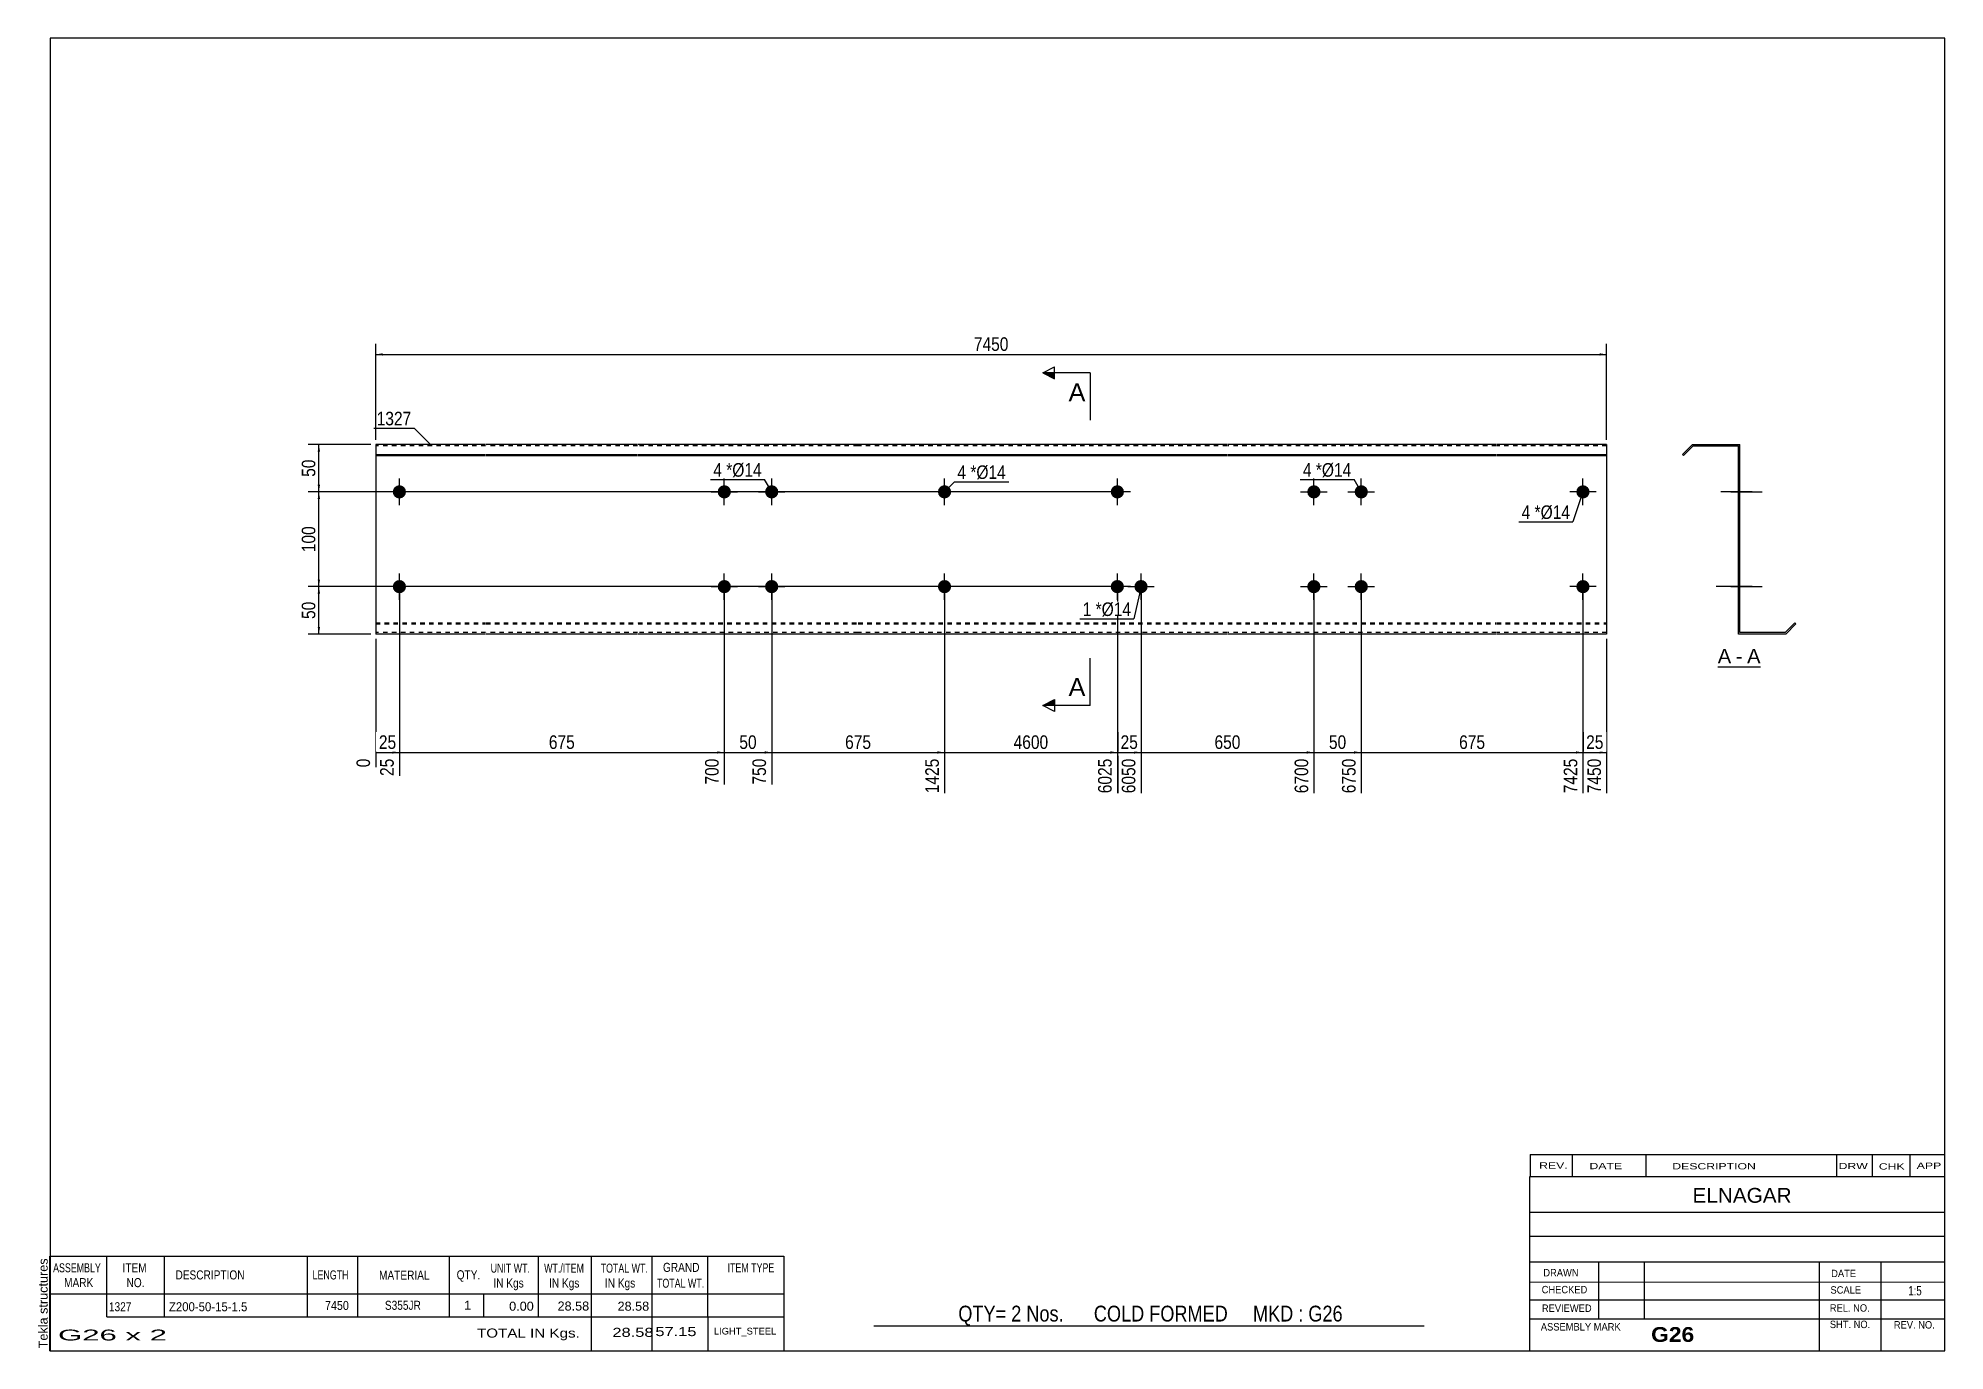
# Model space of a CAD drawing. Header units: millimetres. Extents: x -71 to 331, y -171 to 106.
import ezdxf

# ---------------------------------------------------------------- set-up
doc = ezdxf.new("R2010")
doc.units = ezdxf.units.MM
doc.linetypes.add('DXK_LINE_DOT1', pattern=[1.8814, 0.9407, -0.9407])
doc.styles.add('Arial', font='ARIAL.TTF', dxfattribs={"height": 0.2})
doc.styles.add('Arial Bold', font='ARIALBD.TTF', dxfattribs={"height": 0.2})
doc.styles.add('Arial Narrow', font='ARIALN.TTF', dxfattribs={"height": 0.2})

# ---------------------------------------------------------------- blocks, each defined once
blk = doc.blocks.new('Unknown-629089482-1648')
at = {"color": 5, "linetype": 'Continuous'}
for p, q in [((331.25, 105.75), (-68.75, 105.75)), ((-68.75, 105.75), (-68.75, -171.25)), ((331.25, -171.25), (331.25, 105.75)), ((-68.75, -171.25), (331.25, -171.25))]:
    blk.add_line(p, q, dxfattribs=at)
at = {"color": 174, "linetype": 'Continuous', "style": 'Arial'}
blk.add_text('Tekla structures', height=1.9102, rotation=90, dxfattribs=at).set_placement((-69.25, -170.75))
blk = doc.blocks.new('Unknown-629089482-12 - 1230')
at = {"color": 7, "linetype": 'Continuous'}
blk.add_line((283.3, -26.95), (292.33, -26.95), dxfattribs=at)
at = {"color": 0, "linetype": 'Continuous'}
blk.add_wipeout([(286.15, -26.2), (286.15, -23), (283.3, -23), (283.3, -26.2)], dxfattribs=at)
blk.add_wipeout([(288.53, -26.2), (288.53, -23), (287.11, -23), (287.11, -26.2)], dxfattribs=at)
at = {"color": 96, "linetype": 'Continuous', "style": 'Arial'}
blk.add_text('A', height=3.06, dxfattribs=at).set_placement((283.3, -26.2))
at = {"color": 0, "linetype": 'Continuous'}
blk.add_wipeout([(292.33, -26.2), (292.33, -23), (289.49, -23), (289.49, -26.2)], dxfattribs=at)
at = {"color": 96, "linetype": 'Continuous', "style": 'Arial'}
for s, p in [('A', (289.49, -26.2)), ('-', (287.11, -26.2))]:
    blk.add_text(s, height=3.06, dxfattribs=at).set_placement(p)
blk = doc.blocks.new('Bolt-629089482-1223 - 1203')
at = {"linetype": 'Continuous'}
for points in [[(196.65, 10, -1), (199.45, 10, -1)], [(206.65, 10, -1), (209.45, 10, -1)], [(196.65, -10, -1), (199.45, -10, -1)], [(206.65, -10, -1), (209.45, -10, -1)]]:
    blk.add_hatch(color=3, dxfattribs=at).paths.add_polyline_path(points)
at = {"color": 3, "linetype": 'Continuous'}
for p, q in [((198.05, 7.2), (198.05, 12.8)), ((208.05, 7.2), (208.05, 12.8)), ((195.25, 10), (200.85, 10)), ((205.25, 10), (210.85, 10)), ((198.05, -12.8), (198.05, -7.2)), ((208.05, -12.8), (208.05, -7.2)), ((195.25, -10), (200.85, -10)), ((205.25, -10), (210.85, -10))]:
    blk.add_line(p, q, dxfattribs=at)
blk = doc.blocks.new('Part-629089482-1218 - 1203')
at = {"color": 2, "linetype": 'Continuous'}
for p, q in [((0, 20), (0, -20)), ((23.19, 20), (0, 20)), ((0, 17.88), (23.19, 17.88)), ((0, 17.67), (23.19, 17.67)), ((55.29, 20), (23.29, 20)), ((23.29, 17.88), (55.29, 17.88)), ((23.29, 17.67), (55.29, 17.67)), ((101.78, 20), (55.39, 20)), ((55.39, 17.88), (101.78, 17.88)), ((55.39, 17.67), (101.78, 17.67)), ((138.27, 20), (101.88, 20)), ((101.88, 17.88), (138.27, 17.88)), ((101.88, 17.67), (138.27, 17.67)), ((179.76, 20), (138.37, 20)), ((138.37, 17.88), (179.76, 17.88)), ((138.37, 17.67), (179.76, 17.67)), ((236.55, 20), (179.86, 20)), ((179.86, 17.88), (236.55, 17.88)), ((179.86, 17.67), (236.55, 17.67)), ((259.85, 20), (236.65, 20)), ((236.65, 17.88), (259.85, 17.88)), ((236.65, 17.67), (259.85, 17.67)), ((259.85, 20), (259.85, -20)), ((23.19, -20), (0, -20)), ((55.29, -20), (23.29, -20)), ((101.78, -20), (55.39, -20)), ((138.27, -20), (101.88, -20)), ((179.76, -20), (138.37, -20)), ((236.55, -20), (179.86, -20)), ((259.85, -20), (236.65, -20))]:
    blk.add_line(p, q, dxfattribs=at)
at = {"color": 7, "linetype": 'DXK_LINE_DOT1'}
for p, q in [((23.19, 19.7), (0, 19.7)), ((55.29, 19.7), (23.29, 19.7)), ((101.78, 19.7), (55.39, 19.7)), ((138.27, 19.7), (101.88, 19.7)), ((179.76, 19.7), (138.37, 19.7)), ((236.55, 19.7), (179.86, 19.7)), ((259.85, 19.7), (236.65, 19.7)), ((0, -17.67), (23.19, -17.67)), ((0, -17.88), (23.19, -17.88)), ((23.19, -19.7), (0, -19.7)), ((23.29, -17.67), (55.29, -17.67)), ((23.29, -17.88), (55.29, -17.88)), ((55.29, -19.7), (23.29, -19.7)), ((55.39, -17.67), (101.78, -17.67)), ((55.39, -17.88), (101.78, -17.88)), ((101.78, -19.7), (55.39, -19.7)), ((101.88, -17.67), (138.27, -17.67)), ((101.88, -17.88), (138.27, -17.88)), ((138.27, -19.7), (101.88, -19.7)), ((138.37, -17.67), (179.76, -17.67)), ((138.37, -17.88), (179.76, -17.88)), ((179.76, -19.7), (138.37, -19.7)), ((179.86, -17.67), (236.55, -17.67)), ((179.86, -17.88), (236.55, -17.88)), ((236.55, -19.7), (179.86, -19.7)), ((236.65, -17.67), (259.85, -17.67)), ((236.65, -17.88), (259.85, -17.88)), ((259.85, -19.7), (236.65, -19.7))]:
    blk.add_line(p, q, dxfattribs=at)
blk = doc.blocks.new('Bolt-629089482-1219 - 1203')
at = {"linetype": 'Continuous'}
for points in [[(72.19, 10, -1), (74.99, 10, -1)], [(82.19, 10, -1), (84.99, 10, -1)], [(72.19, -10, -1), (74.99, -10, -1)], [(82.19, -10, -1), (84.99, -10, -1)]]:
    blk.add_hatch(color=3, dxfattribs=at).paths.add_polyline_path(points)
at = {"color": 3, "linetype": 'Continuous'}
for p, q in [((73.59, 7.2), (73.59, 12.8)), ((83.59, 7.2), (83.59, 12.8)), ((70.79, 10), (76.39, 10)), ((80.79, 10), (86.39, 10)), ((73.59, -12.8), (73.59, -7.2)), ((83.59, -12.8), (83.59, -7.2)), ((70.79, -10), (76.39, -10)), ((80.79, -10), (86.39, -10))]:
    blk.add_line(p, q, dxfattribs=at)
blk = doc.blocks.new('Bolt-629089482-1220 - 1203')
at = {"linetype": 'Continuous'}
for points in [[(3.6, 10, -1), (6.4, 10, -1)], [(118.68, 10, -1), (121.48, 10, -1)]]:
    blk.add_hatch(color=3, dxfattribs=at).paths.add_polyline_path(points)
at = {"color": 3, "linetype": 'Continuous'}
for p, q in [((5, 7.2), (5, 12.8)), ((120.08, 7.2), (120.08, 12.8)), ((7.8, 10), (2.2, 10)), ((122.88, 10), (117.28, 10))]:
    blk.add_line(p, q, dxfattribs=at)
blk = doc.blocks.new('Bolt-629089482-1221 - 1203')
at = {"linetype": 'Continuous'}
for points in [[(3.6, -10, -1), (6.4, -10, -1)], [(118.68, -10, -1), (121.48, -10, -1)]]:
    blk.add_hatch(color=3, dxfattribs=at).paths.add_polyline_path(points)
at = {"color": 3, "linetype": 'Continuous'}
for p, q in [((5, -12.8), (5, -7.2)), ((120.08, -12.8), (120.08, -7.2)), ((7.8, -10), (2.2, -10)), ((122.88, -10), (117.28, -10))]:
    blk.add_line(p, q, dxfattribs=at)
blk = doc.blocks.new('Bolt-629089482-1222 - 1203')
at = {"linetype": 'Continuous'}
blk.add_hatch(color=3, dxfattribs=at).paths.add_polyline_path([(160.16, -10, -1), (162.96, -10, -1)])
at = {"color": 3, "linetype": 'Continuous'}
for p, q in [((161.56, -12.8), (161.56, -7.2)), ((158.76, -10), (164.36, -10))]:
    blk.add_line(p, q, dxfattribs=at)
blk = doc.blocks.new('Bolt-629089482-1224 - 1203')
at = {"linetype": 'Continuous'}
for points in [[(155.16, 10, -1), (157.96, 10, -1)], [(253.45, 10, -1), (256.25, 10, -1)]]:
    blk.add_hatch(color=3, dxfattribs=at).paths.add_polyline_path(points)
at = {"color": 3, "linetype": 'Continuous'}
for p, q in [((156.56, 7.2), (156.56, 12.8)), ((254.85, 7.2), (254.85, 12.8)), ((159.36, 10), (153.76, 10)), ((257.65, 10), (252.05, 10))]:
    blk.add_line(p, q, dxfattribs=at)
blk = doc.blocks.new('Bolt-629089482-1225 - 1203')
at = {"linetype": 'Continuous'}
for points in [[(155.16, -10, -1), (157.96, -10, -1)], [(253.45, -10, -1), (256.25, -10, -1)]]:
    blk.add_hatch(color=3, dxfattribs=at).paths.add_polyline_path(points)
at = {"color": 3, "linetype": 'Continuous'}
for p, q in [((156.56, -12.8), (156.56, -7.2)), ((254.85, -12.8), (254.85, -7.2)), ((159.36, -10), (153.76, -10)), ((257.65, -10), (252.05, -10))]:
    blk.add_line(p, q, dxfattribs=at)
blk = doc.blocks.new('Part-629089482-1232 - 1230')
at = {"color": 2, "linetype": 'Continuous'}
for p, q in [((277.97, 20), (275.85, 17.88)), ((275.85, 17.88), (276.06, 17.67)), ((276.06, 17.67), (278.09, 19.7)), ((277.97, 20), (287.97, 20)), ((278.09, 19.7), (287.67, 19.7)), ((287.67, -20), (287.67, 19.7)), ((287.97, -19.7), (287.97, 20)), ((297.67, -20), (287.67, -20)), ((297.54, -19.7), (287.97, -19.7)), ((297.54, -19.7), (299.58, -17.67)), ((297.67, -20), (299.79, -17.88)), ((299.79, -17.88), (299.58, -17.67))]:
    blk.add_line(p, q, dxfattribs=at)
blk = doc.blocks.new('Bolt-629089482-1233 - 1230')
at = {"linetype": 'Continuous'}
for points in [[(287.67, 11.4), (287.67, 8.6), (287.97, 8.6), (287.97, 11.4)], [(287.67, 11.4), (287.67, 8.6), (287.97, 8.6), (287.97, 11.4)], [(287.67, -8.6), (287.67, -11.4), (287.97, -11.4), (287.97, -8.6)], [(287.67, -8.6), (287.67, -11.4), (287.97, -11.4), (287.97, -8.6)]]:
    blk.add_hatch(color=3, dxfattribs=at).paths.add_polyline_path(points)
at = {"color": 3, "linetype": 'Continuous'}
for p, q in [((290.57, 10), (283.97, 10)), ((290.57, 10), (283.97, 10)), ((287.97, 11.4), (287.67, 11.4)), ((287.97, 11.4), (287.67, 11.4)), ((287.97, 8.6), (287.67, 8.6)), ((287.97, 8.6), (287.67, 8.6)), ((290.57, -10), (283.97, -10)), ((290.57, -10), (283.97, -10)), ((287.97, -8.6), (287.67, -8.6)), ((287.97, -8.6), (287.67, -8.6)), ((287.97, -11.4), (287.67, -11.4)), ((287.97, -11.4), (287.67, -11.4))]:
    blk.add_line(p, q, dxfattribs=at)
blk = doc.blocks.new('Bolt-629089482-1234 - 1230')
at = {"linetype": 'Continuous'}
blk.add_hatch(color=3, dxfattribs=at).paths.add_polyline_path([(287.67, 11.4), (287.67, 8.6), (287.97, 8.6), (287.97, 11.4)])
blk.add_hatch(color=3, dxfattribs=at).paths.add_polyline_path([(287.67, 11.4), (287.67, 8.6), (287.97, 8.6), (287.97, 11.4)])
at = {"color": 3, "linetype": 'Continuous'}
for p, q in [((286.07, 10), (292.67, 10)), ((286.07, 10), (292.67, 10)), ((287.67, 11.4), (287.97, 11.4)), ((287.67, 11.4), (287.97, 11.4)), ((287.67, 8.6), (287.97, 8.6)), ((287.67, 8.6), (287.97, 8.6))]:
    blk.add_line(p, q, dxfattribs=at)
blk = doc.blocks.new('Bolt-629089482-1235 - 1230')
at = {"linetype": 'Continuous'}
blk.add_hatch(color=3, dxfattribs=at).paths.add_polyline_path([(287.67, -8.6), (287.67, -11.4), (287.97, -11.4), (287.97, -8.6)])
blk.add_hatch(color=3, dxfattribs=at).paths.add_polyline_path([(287.67, -8.6), (287.67, -11.4), (287.97, -11.4), (287.97, -8.6)])
at = {"color": 3, "linetype": 'Continuous'}
for p, q in [((286.07, -10), (292.67, -10)), ((286.07, -10), (292.67, -10)), ((287.67, -8.6), (287.97, -8.6)), ((287.67, -8.6), (287.97, -8.6)), ((287.67, -11.4), (287.97, -11.4)), ((287.67, -11.4), (287.97, -11.4))]:
    blk.add_line(p, q, dxfattribs=at)
blk = doc.blocks.new('Bolt-629089482-1236 - 1230')
at = {"linetype": 'Continuous'}
blk.add_hatch(color=3, dxfattribs=at).paths.add_polyline_path([(287.67, -8.6), (287.67, -11.4), (287.97, -11.4), (287.97, -8.6)])
at = {"color": 3, "linetype": 'Continuous'}
for p, q in [((289.57, -10), (282.97, -10)), ((287.97, -8.6), (287.67, -8.6)), ((287.97, -11.4), (287.67, -11.4))]:
    blk.add_line(p, q, dxfattribs=at)
blk = doc.blocks.new('Bolt-629089482-1237 - 1230')
at = {"linetype": 'Continuous'}
for points in [[(287.67, 11.4), (287.67, 8.6), (287.97, 8.6), (287.97, 11.4)], [(287.67, 11.4), (287.67, 8.6), (287.97, 8.6), (287.97, 11.4)], [(287.67, -8.6), (287.67, -11.4), (287.97, -11.4), (287.97, -8.6)], [(287.67, -8.6), (287.67, -11.4), (287.97, -11.4), (287.97, -8.6)]]:
    blk.add_hatch(color=3, dxfattribs=at).paths.add_polyline_path(points)
at = {"color": 3, "linetype": 'Continuous'}
for p, q in [((290.57, 10), (283.97, 10)), ((290.57, 10), (283.97, 10)), ((287.97, 11.4), (287.67, 11.4)), ((287.97, 11.4), (287.67, 11.4)), ((287.97, 8.6), (287.67, 8.6)), ((287.97, 8.6), (287.67, 8.6)), ((290.57, -10), (283.97, -10)), ((290.57, -10), (283.97, -10)), ((287.97, -8.6), (287.67, -8.6)), ((287.97, -8.6), (287.67, -8.6)), ((287.97, -11.4), (287.67, -11.4)), ((287.97, -11.4), (287.67, -11.4))]:
    blk.add_line(p, q, dxfattribs=at)
blk = doc.blocks.new('Bolt-629089482-1238 - 1230')
at = {"linetype": 'Continuous'}
blk.add_hatch(color=3, dxfattribs=at).paths.add_polyline_path([(287.67, 11.4), (287.67, 8.6), (287.97, 8.6), (287.97, 11.4)])
blk.add_hatch(color=3, dxfattribs=at).paths.add_polyline_path([(287.67, 11.4), (287.67, 8.6), (287.97, 8.6), (287.97, 11.4)])
at = {"color": 3, "linetype": 'Continuous'}
for p, q in [((286.07, 10), (292.67, 10)), ((286.07, 10), (292.67, 10)), ((287.67, 11.4), (287.97, 11.4)), ((287.67, 11.4), (287.97, 11.4)), ((287.67, 8.6), (287.97, 8.6)), ((287.67, 8.6), (287.97, 8.6))]:
    blk.add_line(p, q, dxfattribs=at)
blk = doc.blocks.new('Bolt-629089482-1239 - 1230')
at = {"linetype": 'Continuous'}
blk.add_hatch(color=3, dxfattribs=at).paths.add_polyline_path([(287.67, -8.6), (287.67, -11.4), (287.97, -11.4), (287.97, -8.6)])
blk.add_hatch(color=3, dxfattribs=at).paths.add_polyline_path([(287.67, -8.6), (287.67, -11.4), (287.97, -11.4), (287.97, -8.6)])
at = {"color": 3, "linetype": 'Continuous'}
for p, q in [((286.07, -10), (292.67, -10)), ((286.07, -10), (292.67, -10)), ((287.67, -8.6), (287.97, -8.6)), ((287.67, -8.6), (287.97, -8.6)), ((287.67, -11.4), (287.97, -11.4)), ((287.67, -11.4), (287.97, -11.4))]:
    blk.add_line(p, q, dxfattribs=at)
blk = doc.blocks.new('StraightDimension-629089482-1259 - 1203')
at = {"linetype": 'Continuous'}
blk.add_hatch(color=7, dxfattribs=at).paths.add_polyline_path([(3.5, -44.75), (5, -45), (3.5, -45.25)])
at = {"color": 7, "linetype": 'Continuous'}
for p, q in [((5, -11), (5, -49.96)), ((0, -21), (0, -48.13)), ((0, -45), (5, -45))]:
    blk.add_line(p, q, dxfattribs=at)
at = {"color": 0}
blk.add_wipeout([(4.93, -44.85), (4.93, -40.65), (0.07, -40.65), (0.07, -44.85)], dxfattribs=at)
at = {"color": 0, "linetype": 'Continuous'}
blk.add_wipeout([(4.4, -45.7), (0.2, -45.7), (0.2, -50.56), (4.4, -50.56)], dxfattribs=at)
blk.add_wipeout([(-0.6, -45.7), (-4.8, -45.7), (-4.8, -48.73), (-0.6, -48.73)], dxfattribs=at)
at = {"color": 3, "style": 'Arial Narrow'}
blk.add_text('25', height=2.863, dxfattribs=at).set_placement((0.67, -44.25))
at = {"color": 3, "linetype": 'Continuous', "style": 'Arial Narrow'}
for s, height, p in [('0', 2.86, (-1.2, -48.13)), ('25', 2.863, (3.8, -49.96))]:
    blk.add_text(s, height=height, rotation=90.0002, dxfattribs=at).set_placement(p)
blk = doc.blocks.new('StraightDimension-629089482-1256 - 1203')
at = {"linetype": 'Continuous'}
blk.add_hatch(color=7, dxfattribs=at).paths.add_polyline_path([(118.58, -44.75), (120.08, -45), (118.58, -45.25)])
at = {"color": 7, "linetype": 'Continuous'}
for p, q in [((83.59, -11), (83.59, -51.78)), ((120.08, -11), (120.08, -53.61)), ((83.59, -45), (120.08, -45))]:
    blk.add_line(p, q, dxfattribs=at)
at = {"color": 0}
blk.add_wipeout([(105.17, -44.85), (105.17, -40.65), (98.49, -40.65), (98.49, -44.85)], dxfattribs=at)
at = {"color": 0, "linetype": 'Continuous'}
blk.add_wipeout([(119.48, -45.7), (115.28, -45.7), (115.28, -54.21), (119.48, -54.21)], dxfattribs=at)
at = {"color": 3, "style": 'Arial Narrow'}
blk.add_text('675', height=2.863, dxfattribs=at).set_placement((99.09, -44.25))
at = {"color": 3, "linetype": 'Continuous', "style": 'Arial Narrow'}
blk.add_text('1425', height=2.863, rotation=90.0002, dxfattribs=at).set_placement((118.88, -53.61))
blk = doc.blocks.new('StraightDimension-629089482-1321 - 1203')
at = {"linetype": 'Continuous'}
for points in [[(1.5, 38.75), (0, 39), (1.5, 39.25)], [(258.35, 39.25), (259.85, 39), (258.35, 38.75)]]:
    blk.add_hatch(color=7, dxfattribs=at).paths.add_polyline_path(points)
at = {"color": 7, "linetype": 'Continuous'}
for p, q in [((0, 21), (0, 41.25)), ((259.85, 21), (259.85, 41.25)), ((0, 39), (259.85, 39))]:
    blk.add_line(p, q, dxfattribs=at)
at = {"color": 0}
blk.add_wipeout([(134.18, 39.15), (134.18, 43.35), (125.67, 43.35), (125.67, 39.15)], dxfattribs=at)
at = {"color": 3, "style": 'Arial Narrow'}
blk.add_text('7450', height=2.863, dxfattribs=at).set_placement((126.27, 39.75))
blk = doc.blocks.new('StraightDimension-629089482-1250 - 1203')
at = {"linetype": 'Continuous'}
blk.add_hatch(color=7, dxfattribs=at).paths.add_polyline_path([(258.35, -44.75), (259.85, -45), (258.35, -45.25)])
at = {"color": 7, "linetype": 'Continuous'}
for p, q in [((254.85, -11), (254.85, -53.61)), ((259.85, -21), (259.85, -53.61)), ((254.85, -45), (259.85, -45))]:
    blk.add_line(p, q, dxfattribs=at)
at = {"color": 0}
blk.add_wipeout([(259.77, -44.85), (259.77, -40.65), (254.92, -40.65), (254.92, -44.85)], dxfattribs=at)
at = {"color": 0, "linetype": 'Continuous'}
blk.add_wipeout([(259.25, -45.7), (255.05, -45.7), (255.05, -54.21), (259.25, -54.21)], dxfattribs=at)
at = {"color": 3, "style": 'Arial Narrow'}
blk.add_text('25', height=2.863, dxfattribs=at).set_placement((255.52, -44.25))
at = {"color": 3, "linetype": 'Continuous', "style": 'Arial Narrow'}
blk.add_text('7450', height=2.863, rotation=90.0002, dxfattribs=at).set_placement((258.65, -53.61))
blk = doc.blocks.new('StraightDimension-629089482-1251 - 1203')
at = {"linetype": 'Continuous'}
blk.add_hatch(color=7, dxfattribs=at).paths.add_polyline_path([(253.35, -44.75), (254.85, -45), (253.35, -45.25)])
at = {"color": 7, "linetype": 'Continuous'}
for p, q in [((208.05, -11), (208.05, -53.61)), ((254.85, -11), (254.85, -53.61)), ((208.05, -45), (254.85, -45))]:
    blk.add_line(p, q, dxfattribs=at)
at = {"color": 0}
blk.add_wipeout([(234.79, -44.85), (234.79, -40.65), (228.11, -40.65), (228.11, -44.85)], dxfattribs=at)
at = {"color": 0, "linetype": 'Continuous'}
blk.add_wipeout([(254.25, -45.7), (250.05, -45.7), (250.05, -54.21), (254.25, -54.21)], dxfattribs=at)
at = {"color": 3, "style": 'Arial Narrow'}
blk.add_text('675', height=2.863, dxfattribs=at).set_placement((228.71, -44.25))
at = {"color": 3, "linetype": 'Continuous', "style": 'Arial Narrow'}
blk.add_text('7425', height=2.863, rotation=90.0002, dxfattribs=at).set_placement((253.65, -53.61))
blk = doc.blocks.new('StraightDimension-629089482-1252 - 1203')
at = {"linetype": 'Continuous'}
blk.add_hatch(color=7, dxfattribs=at).paths.add_polyline_path([(206.55, -44.75), (208.05, -45), (206.55, -45.25)])
at = {"color": 7, "linetype": 'Continuous'}
for p, q in [((198.05, -11), (198.05, -53.61)), ((208.05, -11), (208.05, -53.61)), ((198.05, -45), (208.05, -45))]:
    blk.add_line(p, q, dxfattribs=at)
at = {"color": 0}
blk.add_wipeout([(205.48, -44.85), (205.48, -40.65), (200.62, -40.65), (200.62, -44.85)], dxfattribs=at)
at = {"color": 0, "linetype": 'Continuous'}
blk.add_wipeout([(207.45, -45.7), (203.25, -45.7), (203.25, -54.21), (207.45, -54.21)], dxfattribs=at)
at = {"color": 3, "style": 'Arial Narrow'}
blk.add_text('50', height=2.863, dxfattribs=at).set_placement((201.22, -44.25))
at = {"color": 3, "linetype": 'Continuous', "style": 'Arial Narrow'}
blk.add_text('6750', height=2.863, rotation=90.0002, dxfattribs=at).set_placement((206.85, -53.61))
blk = doc.blocks.new('StraightDimension-629089482-1253 - 1203')
at = {"linetype": 'Continuous'}
blk.add_hatch(color=7, dxfattribs=at).paths.add_polyline_path([(196.55, -44.75), (198.05, -45), (196.55, -45.25)])
at = {"color": 7, "linetype": 'Continuous'}
for p, q in [((161.56, -11), (161.56, -53.61)), ((198.05, -11), (198.05, -53.61)), ((161.56, -45), (198.05, -45))]:
    blk.add_line(p, q, dxfattribs=at)
at = {"color": 0}
blk.add_wipeout([(183.15, -44.85), (183.15, -40.65), (176.47, -40.65), (176.47, -44.85)], dxfattribs=at)
at = {"color": 0, "linetype": 'Continuous'}
blk.add_wipeout([(197.45, -45.7), (193.25, -45.7), (193.25, -54.21), (197.45, -54.21)], dxfattribs=at)
at = {"color": 3, "style": 'Arial Narrow'}
blk.add_text('650', height=2.863, dxfattribs=at).set_placement((177.07, -44.25))
at = {"color": 3, "linetype": 'Continuous', "style": 'Arial Narrow'}
blk.add_text('6700', height=2.863, rotation=90.0002, dxfattribs=at).set_placement((196.85, -53.61))
blk = doc.blocks.new('StraightDimension-629089482-1254 - 1203')
at = {"linetype": 'Continuous'}
blk.add_hatch(color=7, dxfattribs=at).paths.add_polyline_path([(160.06, -44.75), (161.56, -45), (160.06, -45.25)])
at = {"color": 7, "linetype": 'Continuous'}
for p, q in [((156.56, -11), (156.56, -53.61)), ((161.56, -11), (161.56, -53.61)), ((156.56, -45), (161.56, -45))]:
    blk.add_line(p, q, dxfattribs=at)
at = {"color": 0}
blk.add_wipeout([(161.49, -44.85), (161.49, -40.65), (156.64, -40.65), (156.64, -44.85)], dxfattribs=at)
at = {"color": 0, "linetype": 'Continuous'}
blk.add_wipeout([(160.96, -45.7), (156.76, -45.7), (156.76, -54.21), (160.96, -54.21)], dxfattribs=at)
at = {"color": 3, "style": 'Arial Narrow'}
blk.add_text('25', height=2.863, dxfattribs=at).set_placement((157.24, -44.25))
at = {"color": 3, "linetype": 'Continuous', "style": 'Arial Narrow'}
blk.add_text('6050', height=2.863, rotation=90.0002, dxfattribs=at).set_placement((160.36, -53.61))
blk = doc.blocks.new('StraightDimension-629089482-1255 - 1203')
at = {"linetype": 'Continuous'}
blk.add_hatch(color=7, dxfattribs=at).paths.add_polyline_path([(155.06, -44.75), (156.56, -45), (155.06, -45.25)])
at = {"color": 7, "linetype": 'Continuous'}
for p, q in [((120.08, -11), (120.08, -53.61)), ((156.56, -11), (156.56, -53.61)), ((120.08, -45), (156.56, -45))]:
    blk.add_line(p, q, dxfattribs=at)
at = {"color": 0}
blk.add_wipeout([(142.58, -44.85), (142.58, -40.65), (134.06, -40.65), (134.06, -44.85)], dxfattribs=at)
at = {"color": 0, "linetype": 'Continuous'}
blk.add_wipeout([(155.96, -45.7), (151.76, -45.7), (151.76, -54.21), (155.96, -54.21)], dxfattribs=at)
at = {"color": 3, "style": 'Arial Narrow'}
blk.add_text('4600', height=2.863, dxfattribs=at).set_placement((134.66, -44.25))
at = {"color": 3, "linetype": 'Continuous', "style": 'Arial Narrow'}
blk.add_text('6025', height=2.863, rotation=90.0002, dxfattribs=at).set_placement((155.36, -53.61))
blk = doc.blocks.new('StraightDimension-629089482-1257 - 1203')
at = {"linetype": 'Continuous'}
blk.add_hatch(color=7, dxfattribs=at).paths.add_polyline_path([(82.09, -44.75), (83.59, -45), (82.09, -45.25)])
at = {"color": 7, "linetype": 'Continuous'}
for p, q in [((73.59, -11), (73.59, -51.78)), ((83.59, -11), (83.59, -51.78)), ((73.59, -45), (83.59, -45))]:
    blk.add_line(p, q, dxfattribs=at)
at = {"color": 0}
blk.add_wipeout([(81.02, -44.85), (81.02, -40.65), (76.16, -40.65), (76.16, -44.85)], dxfattribs=at)
at = {"color": 0, "linetype": 'Continuous'}
blk.add_wipeout([(82.99, -45.7), (78.79, -45.7), (78.79, -52.38), (82.99, -52.38)], dxfattribs=at)
at = {"color": 3, "style": 'Arial Narrow'}
blk.add_text('50', height=2.863, dxfattribs=at).set_placement((76.76, -44.25))
at = {"color": 3, "linetype": 'Continuous', "style": 'Arial Narrow'}
blk.add_text('750', height=2.863, rotation=90.0002, dxfattribs=at).set_placement((82.39, -51.78))
blk = doc.blocks.new('StraightDimension-629089482-1258 - 1203')
at = {"linetype": 'Continuous'}
blk.add_hatch(color=7, dxfattribs=at).paths.add_polyline_path([(72.09, -44.75), (73.59, -45), (72.09, -45.25)])
at = {"color": 7, "linetype": 'Continuous'}
for p, q in [((5, -11), (5, -49.96)), ((73.59, -11), (73.59, -51.78)), ((5, -45), (73.59, -45))]:
    blk.add_line(p, q, dxfattribs=at)
at = {"color": 0}
blk.add_wipeout([(42.64, -44.85), (42.64, -40.65), (35.95, -40.65), (35.95, -44.85)], dxfattribs=at)
at = {"color": 0, "linetype": 'Continuous'}
blk.add_wipeout([(72.99, -45.7), (68.79, -45.7), (68.79, -52.38), (72.99, -52.38)], dxfattribs=at)
at = {"color": 3, "style": 'Arial Narrow'}
blk.add_text('675', height=2.863, dxfattribs=at).set_placement((36.55, -44.25))
at = {"color": 3, "linetype": 'Continuous', "style": 'Arial Narrow'}
blk.add_text('700', height=2.863, rotation=90.0002, dxfattribs=at).set_placement((72.39, -51.78))
blk = doc.blocks.new('StraightDimension-629089482-1299 - 1203')
at = {"linetype": 'Continuous'}
for points in [[(-12.25, 18.5), (-12, 20), (-11.75, 18.5)], [(-11.75, 11.5), (-12, 10), (-12.25, 11.5)]]:
    blk.add_hatch(color=7, dxfattribs=at).paths.add_polyline_path(points)
at = {"color": 7, "linetype": 'Continuous'}
for p, q in [((-1, 20), (-14.25, 20)), ((-12, 10), (-12, 20)), ((155.56, 10), (-14.25, 10))]:
    blk.add_line(p, q, dxfattribs=at)
at = {"color": 0}
blk.add_wipeout([(-12.15, 17.43), (-16.35, 17.43), (-16.35, 12.57), (-12.15, 12.57)], dxfattribs=at)
at = {"color": 3, "style": 'Arial Narrow'}
blk.add_text('50', height=2.863, rotation=90.0002, dxfattribs=at).set_placement((-12.75, 13.17))
blk = doc.blocks.new('StraightDimension-629089482-1300 - 1203')
at = {"linetype": 'Continuous'}
for points in [[(-12.25, 8.5), (-12, 10), (-11.75, 8.5)], [(-11.75, -8.5), (-12, -10), (-12.25, -8.5)]]:
    blk.add_hatch(color=7, dxfattribs=at).paths.add_polyline_path(points)
at = {"color": 7, "linetype": 'Continuous'}
for p, q in [((155.56, 10), (-14.25, 10)), ((-12, -10), (-12, 10)), ((155.56, -10), (-14.25, -10))]:
    blk.add_line(p, q, dxfattribs=at)
at = {"color": 0}
blk.add_wipeout([(-12.15, 3.34), (-16.35, 3.34), (-16.35, -3.34), (-12.15, -3.34)], dxfattribs=at)
at = {"color": 3, "style": 'Arial Narrow'}
blk.add_text('100', height=2.863, rotation=90.0002, dxfattribs=at).set_placement((-12.75, -2.74))
blk = doc.blocks.new('StraightDimension-629089482-1301 - 1203')
at = {"linetype": 'Continuous'}
for points in [[(-12.25, -11.5), (-12, -10), (-11.75, -11.5)], [(-11.75, -18.5), (-12, -20), (-12.25, -18.5)]]:
    blk.add_hatch(color=7, dxfattribs=at).paths.add_polyline_path(points)
at = {"color": 7, "linetype": 'Continuous'}
for p, q in [((155.56, -10), (-14.25, -10)), ((-12, -20), (-12, -10)), ((-1, -20), (-14.25, -20))]:
    blk.add_line(p, q, dxfattribs=at)
at = {"color": 0}
blk.add_wipeout([(-12.15, -12.57), (-16.35, -12.57), (-16.35, -17.43), (-12.15, -17.43)], dxfattribs=at)
at = {"color": 3, "style": 'Arial Narrow'}
blk.add_text('50', height=2.863, rotation=90.0002, dxfattribs=at).set_placement((-12.75, -16.83))
blk = doc.blocks.new('CBS_CALLOFF-629089482-1672')
at = {"color": 7, "linetype": 'Continuous'}
blk.add_line((105.13, -165.98), (221.36, -166), dxfattribs=at)
at = {"color": 3, "linetype": 'Continuous', "style": 'Arial Narrow'}
blk.add_text('QTY= 2 Nos.      COLD FORMED     MKD : G26', height=3.3405, dxfattribs=at).set_placement((122.99, -165.09))
blk = doc.blocks.new('CBS_BOM-629089482-1671')
at = {"color": 7, "linetype": 'Continuous'}
for p, q in [((-68.78, -159.28), (-68.78, -151.28)), ((-68.78, -151.28), (86.14, -151.28)), ((-56.78, -159.28), (-56.78, -151.28)), ((-44.59, -159.28), (-44.59, -151.28)), ((-14.43, -159.28), (-14.43, -151.28)), ((-3.75, -159.28), (-3.75, -151.28)), ((15.57, -159.28), (15.57, -151.28)), ((34.37, -159.28), (34.37, -151.28)), ((45.58, -159.28), (45.58, -151.28)), ((58.37, -159.28), (58.37, -151.28)), ((70.12, -159.28), (70.12, -151.28)), ((86.14, -151.29), (86.14, -159.27)), ((-68.78, -159.28), (86.14, -159.28)), ((-68.78, -164.08), (-68.78, -159.28)), ((-56.78, -164.08), (-56.78, -159.28)), ((-44.59, -164.08), (-44.59, -159.28)), ((-14.43, -164.08), (-14.43, -159.28)), ((-3.75, -164.08), (-3.75, -159.28)), ((15.57, -164.08), (15.57, -159.28)), ((22.83, -164.08), (22.83, -159.28)), ((34.37, -164.08), (34.37, -159.28)), ((45.58, -164.08), (45.58, -159.28)), ((58.37, -164.08), (58.37, -159.28)), ((70.14, -164.08), (70.14, -159.28)), ((86.14, -159.28), (86.14, -164.08)), ((-68.78, -171.28), (-68.78, -164.1)), ((-56.78, -164.08), (86.14, -164.08)), ((45.58, -171.28), (45.58, -164.1)), ((58.37, -171.28), (58.37, -164.1)), ((70.18, -171.28), (70.18, -164.1)), ((86.14, -164.08), (86.14, -171.28)), ((-68.78, -171.28), (86.14, -171.28))]:
    blk.add_line(p, q, dxfattribs=at)
at = {"color": 3, "linetype": 'Continuous', "style": 'Arial'}
for s, height, width, p in [('ASSEMBLY', 1.91, 0.7, (-68.1, -154.71)), ('ITEM', 1.91, 0.8, (-53.45, -154.71)), ('UNIT WT.', 1.91, 0.7, (24.26, -154.78)), ('WT./ITEM', 1.91, 0.7, (35.55, -154.78)), ('TOTAL WT.', 1.91, 0.7, (47.49, -154.78)), ('GRAND', 1.91, 0.8, (60.64, -154.62)), ('ITEM TYPE', 1.91, 0.7, (74.28, -154.7)), ('MARK', 1.91, 0.8, (-65.78, -157.84)), ('NO.', 1.91, 0.8, (-52.6, -157.84)), ('DESCRIPTION', 1.9102, 0.8, (-42.27, -156.21)), ('LENGTH', 1.91, 0.7, (-13.32, -156.21)), ('MATERIAL', 1.91, 0.8, (0.7, -156.26)), ('QTY.', 1.91, 0.8, (17.09, -156.18)), ('IN Kgs', 1.91, 0.8, (24.84, -157.92)), ('IN Kgs', 1.91, 0.8, (36.59, -157.92)), ('IN Kgs', 1.91, 0.8, (48.38, -157.92)), ('TOTAL WT.', 1.91, 0.7, (59.38, -157.96))]:
    blk.add_text(s, height=height, dxfattribs=dict(at, width=width)).set_placement(p)
at = {"color": 7, "linetype": 'Continuous', "style": 'Arial'}
for s, height, width, p in [('1327', 1.91, 0.8, (-56.32, -162.93)), ('Z200-50-15-1.5', 1.9102, 0.9, (-43.65, -162.93)), ('7450', 1.91, 0.85, (-10.71, -162.65)), ('S355JR', 1.91, 0.8, (1.94, -162.62))]:
    blk.add_text(s, height=height, dxfattribs=dict(at, width=width)).set_placement(p)
for s, p in [('1', (18.66, -162.62)), ('0.00', (28.17, -162.81)), ('28.58', (38.39, -162.78)), ('28.58', (51.06, -162.81))]:
    blk.add_text(s, height=1.91, dxfattribs=at).set_placement(p)
at = {"color": 6, "linetype": 'Continuous', "style": 'Arial'}
for s, height, width, p in [('G26 x 2', 2.292, 2.05, (-67.06, -169.09)), ('TOTAL IN Kgs.', 1.9102, 1.2, (21.38, -168.48)), ('28.58', 1.91, 1.3, (49.97, -168.33)), ('57.15', 1.91, 1.3, (59.04, -168.17))]:
    blk.add_text(s, height=height, dxfattribs=dict(at, width=width)).set_placement(p)
blk.add_text('LIGHT_STEEL', height=1.4135, dxfattribs=at).set_placement((71.39, -167.83))
blk = doc.blocks.new('CBS_NAME_BLOG-629089482-1673')
at = {"color": 7, "linetype": 'Continuous'}
for p, q in [((243.66, -134.5), (331.18, -134.5)), ((243.66, -171.21), (243.66, -134.5)), ((243.66, -142.04), (331.18, -142.04)), ((243.73, -147.09), (331.25, -147.09)), ((243.66, -152.46), (331.18, -152.46)), ((258.18, -164.57), (258.18, -152.47)), ((267.87, -164.54), (267.87, -152.47)), ((304.78, -171.21), (304.78, -152.48)), ((317.83, -171.21), (317.83, -152.47)), ((243.67, -156.76), (331.25, -156.74)), ((243.66, -160.51), (331.18, -160.51)), ((243.66, -164.55), (331.18, -164.55)), ((243.66, -171.25), (331.25, -171.25))]:
    blk.add_line(p, q, dxfattribs=at)
at = {"color": 3, "linetype": 'Continuous', "style": 'Arial'}
blk.add_text('ELNAGAR', height=3.133, dxfattribs=at).set_placement((277.98, -140.03))
at = {"color": 3, "linetype": 'Continuous'}
for s, height, style, width, p in [('DRAWN', 1.566, 'Arial', 0.9, (246.49, -155.57)), ('DATE', 1.566, 'Arial', 0.9, (307.25, -155.73)), ('CHECKED', 1.566, 'Arial', 0.9, (246.14, -159.14)), ('SCALE', 1.566, 'Arial', 0.9, (307.1, -159.21)), ('1:5', 1.957, 'Arial Narrow', 0.9, (323.55, -159.57)), ('REVIEWED', 1.566, 'Arial', 0.9, (246.18, -163.06)), ('SHT. NO.', 1.566, 'Arial', 0.9, (306.96, -166.48)), ('REL. NO.', 1.566, 'Arial', 0.9, (306.96, -163.01)), ('REV. NO.', 1.566, 'Arial', 0.9, (320.48, -166.57)), ('ASSEMBLY MARK', 1.5663, 'Arial', 0.9, (245.96, -166.99)), ('G26', 3.131, 'Arial Bold', 1.1, (269.24, -169.39))]:
    blk.add_text(s, height=height, dxfattribs=dict(at, style=style, width=width)).set_placement(p)
blk = doc.blocks.new('CBS_REVISION-629089482-1674')
at = {"color": 7, "linetype": 'Continuous'}
for p, q in [((243.74, -129.87), (331.24, -129.87)), ((243.74, -129.87), (243.74, -134.5)), ((252.54, -129.87), (252.54, -134.5)), ((268.13, -129.87), (268.13, -134.44)), ((308.39, -129.87), (308.39, -134.5)), ((315.93, -129.87), (315.93, -134.5)), ((323.88, -129.87), (323.88, -134.5)), ((243.74, -134.5), (331.24, -134.5))]:
    blk.add_line(p, q, dxfattribs=at)
at = {"color": 7, "style": 'Arial Narrow', "width": 1.7}
for s, height, p in [('REV.', 1.326, (245.6, -132.82)), ('DATE', 1.326, (256.23, -132.94)), ('DESCRIPTION', 1.3257, (273.71, -132.99)), ('DRW', 1.326, (308.82, -132.93)), ('CHK', 1.326, (317.31, -133.02)), ('APP', 1.326, (325.31, -132.87))]:
    blk.add_text(s, height=height, dxfattribs=at).set_placement(p)
blk = doc.blocks.new('SectionMark-629089482-1248 - 1203')
at = {"linetype": 'Continuous'}
for points in [[(143.32, 35.1), (143.32, 33.85), (140.82, 35.1)], [(143.32, -33.85), (143.32, -35.1), (140.82, -35.1)]]:
    blk.add_hatch(color=30, dxfattribs=at).paths.add_polyline_path(points)
at = {"color": 30, "linetype": 'Continuous'}
for p, q in [((140.82, 35.1), (143.32, 36.35)), ((143.32, 33.85), (143.32, 36.35)), ((140.82, 35.1), (143.32, 33.85)), ((140.82, -35.1), (143.32, -33.85)), ((143.32, -36.35), (140.82, -35.1)), ((143.32, -33.85), (143.32, -36.35))]:
    blk.add_line(p, q, dxfattribs=at)
at = {"color": 0, "linetype": 'Continuous'}
for points in [[(149.82, 29.1), (149.82, 33.1), (146.26, 33.1), (146.26, 29.1)], [(149.82, -33.1), (149.82, -29.1), (146.26, -29.1), (146.26, -33.1)]]:
    blk.add_wipeout(points, dxfattribs=at)
at = {"color": 30, "linetype": 'Continuous'}
for p, q in [((150.82, 35.1), (140.82, 35.1)), ((150.82, 35.1), (150.82, 25.1)), ((150.82, -35.1), (150.82, -25.1)), ((150.82, -35.1), (140.82, -35.1))]:
    blk.add_line(p, q, dxfattribs=at)
at = {"color": 96, "linetype": 'Continuous', "style": 'Arial'}
for p in [(146.26, 29.1), (146.26, -33.1)]:
    blk.add_text('A', height=3.82, dxfattribs=at).set_placement(p)
blk = doc.blocks.new('Mark-629089482-1324 - 1203')
at = {"color": 0}
blk.add_wipeout([(7.51, 24.04), (7.51, 27.04), (0.2, 27.04), (0.2, 24.04)], dxfattribs=at)
blk.add_wipeout([(7.51, 24.04), (7.51, 27.04), (0.2, 27.04), (0.2, 24.04)], dxfattribs=at)
at = {"color": 7, "linetype": 'Continuous'}
for p in [(-0.4, 23.44), (11.65, 19.9)]:
    blk.add_line(p, (8.11, 23.44), dxfattribs=at)
at = {"color": 3, "style": 'Arial Narrow'}
blk.add_text('1327', height=2.863, dxfattribs=at).set_placement((0.2, 24.04))
blk = doc.blocks.new('MarkSet-629089482-1335 - 1203')
at = {"color": 0}
blk.add_wipeout([(124.63, 12.72), (124.63, 15.72), (122.8, 15.72), (122.8, 12.72)], dxfattribs=at)
blk.add_wipeout([(124.63, 12.72), (124.63, 15.72), (122.8, 15.72), (122.8, 12.72)], dxfattribs=at)
at = {"color": 7, "linetype": 'Continuous'}
blk.add_line((120.08, 10), (122.2, 12.12), dxfattribs=at)
at = {"color": 0}
blk.add_wipeout([(126.8, 12.72), (126.8, 15.72), (125.53, 15.72), (125.53, 12.72)], dxfattribs=at)
blk.add_wipeout([(126.8, 12.72), (126.8, 15.72), (125.53, 15.72), (125.53, 12.72)], dxfattribs=at)
at = {"color": 3, "style": 'Arial Narrow'}
blk.add_text('4', height=2.86, dxfattribs=at).set_placement((122.8, 12.72))
at = {"color": 0}
blk.add_wipeout([(133.02, 12.72), (133.02, 15.72), (126.8, 15.72), (126.8, 12.72)], dxfattribs=at)
blk.add_wipeout([(133.02, 12.72), (133.02, 15.72), (126.8, 15.72), (126.8, 12.72)], dxfattribs=at)
at = {"color": 7, "linetype": 'Continuous'}
blk.add_line((122.2, 12.12), (133.62, 12.12), dxfattribs=at)
at = {"color": 3, "style": 'Arial Narrow'}
for s, height, p in [('*', 2.86, (125.53, 12.72)), ('Ø14', 2.863, (126.8, 12.72))]:
    blk.add_text(s, height=height, dxfattribs=at).set_placement(p)
blk = doc.blocks.new('MarkSet-629089482-1340 - 1203')
at = {"color": 0}
blk.add_wipeout([(243.73, 4.28), (243.73, 7.28), (241.9, 7.28), (241.9, 4.28)], dxfattribs=at)
blk.add_wipeout([(243.73, 4.28), (243.73, 7.28), (241.9, 7.28), (241.9, 4.28)], dxfattribs=at)
blk.add_wipeout([(245.91, 4.28), (245.91, 7.28), (244.63, 7.28), (244.63, 4.28)], dxfattribs=at)
blk.add_wipeout([(245.91, 4.28), (245.91, 7.28), (244.63, 7.28), (244.63, 4.28)], dxfattribs=at)
at = {"color": 3, "style": 'Arial Narrow'}
blk.add_text('4', height=2.86, dxfattribs=at).set_placement((241.9, 4.28))
at = {"color": 0}
blk.add_wipeout([(252.12, 4.28), (252.12, 7.28), (245.91, 7.28), (245.91, 4.28)], dxfattribs=at)
blk.add_wipeout([(252.12, 4.28), (252.12, 7.28), (245.91, 7.28), (245.91, 4.28)], dxfattribs=at)
at = {"color": 7, "linetype": 'Continuous'}
for p in [(254.85, 10), (241.3, 3.68)]:
    blk.add_line(p, (252.72, 3.68), dxfattribs=at)
at = {"color": 3, "style": 'Arial Narrow'}
for s, height, p in [('*', 2.86, (244.63, 4.28)), ('Ø14', 2.863, (245.91, 4.28))]:
    blk.add_text(s, height=height, dxfattribs=at).set_placement(p)
blk = doc.blocks.new('Mark-629089482-1343 - 1203')
at = {"color": 0}
blk.add_wipeout([(73.1, 13.2), (73.1, 16.2), (71.27, 16.2), (71.27, 13.2)], dxfattribs=at)
blk.add_wipeout([(73.1, 13.2), (73.1, 16.2), (71.27, 16.2), (71.27, 13.2)], dxfattribs=at)
blk.add_wipeout([(75.27, 13.2), (75.27, 16.2), (74, 16.2), (74, 13.2)], dxfattribs=at)
blk.add_wipeout([(75.27, 13.2), (75.27, 16.2), (74, 16.2), (74, 13.2)], dxfattribs=at)
at = {"color": 3, "style": 'Arial Narrow'}
blk.add_text('4', height=2.86, dxfattribs=at).set_placement((71.27, 13.2))
at = {"color": 0}
blk.add_wipeout([(81.49, 13.2), (81.49, 16.2), (75.27, 16.2), (75.27, 13.2)], dxfattribs=at)
blk.add_wipeout([(81.49, 13.2), (81.49, 16.2), (75.27, 16.2), (75.27, 13.2)], dxfattribs=at)
at = {"color": 7, "linetype": 'Continuous'}
for p in [(70.67, 12.6), (83.59, 10)]:
    blk.add_line(p, (82.09, 12.6), dxfattribs=at)
at = {"color": 3, "style": 'Arial Narrow'}
for s, height, p in [('Ø14', 2.863, (75.27, 13.2)), ('*', 2.86, (74, 13.2))]:
    blk.add_text(s, height=height, dxfattribs=at).set_placement(p)
blk = doc.blocks.new('Mark-629089482-1344 - 1203')
at = {"color": 0}
blk.add_wipeout([(151.07, -16.2), (151.07, -13.2), (149.24, -13.2), (149.24, -16.2)], dxfattribs=at)
blk.add_wipeout([(151.07, -16.2), (151.07, -13.2), (149.24, -13.2), (149.24, -16.2)], dxfattribs=at)
blk.add_wipeout([(153.25, -16.2), (153.25, -13.2), (151.97, -13.2), (151.97, -16.2)], dxfattribs=at)
blk.add_wipeout([(153.25, -16.2), (153.25, -13.2), (151.97, -13.2), (151.97, -16.2)], dxfattribs=at)
at = {"color": 3, "style": 'Arial Narrow'}
blk.add_text('1', height=2.86, dxfattribs=at).set_placement((149.24, -16.2))
at = {"color": 0}
blk.add_wipeout([(159.46, -16.2), (159.46, -13.2), (153.25, -13.2), (153.25, -16.2)], dxfattribs=at)
blk.add_wipeout([(159.46, -16.2), (159.46, -13.2), (153.25, -13.2), (153.25, -16.2)], dxfattribs=at)
at = {"color": 7, "linetype": 'Continuous'}
for p in [(161.56, -10), (148.64, -16.8)]:
    blk.add_line(p, (160.06, -16.8), dxfattribs=at)
at = {"color": 3, "style": 'Arial Narrow'}
for s, height, p in [('*', 2.86, (151.97, -16.2)), ('Ø14', 2.863, (153.25, -16.2))]:
    blk.add_text(s, height=height, dxfattribs=at).set_placement(p)
blk = doc.blocks.new('Mark-629089482-1345 - 1203')
at = {"color": 0}
blk.add_wipeout([(197.56, 13.2), (197.56, 16.2), (195.73, 16.2), (195.73, 13.2)], dxfattribs=at)
blk.add_wipeout([(197.56, 13.2), (197.56, 16.2), (195.73, 16.2), (195.73, 13.2)], dxfattribs=at)
blk.add_wipeout([(199.74, 13.2), (199.74, 16.2), (198.46, 16.2), (198.46, 13.2)], dxfattribs=at)
blk.add_wipeout([(199.74, 13.2), (199.74, 16.2), (198.46, 16.2), (198.46, 13.2)], dxfattribs=at)
at = {"color": 3, "style": 'Arial Narrow'}
blk.add_text('4', height=2.86, dxfattribs=at).set_placement((195.73, 13.2))
at = {"color": 0}
blk.add_wipeout([(205.95, 13.2), (205.95, 16.2), (199.74, 16.2), (199.74, 13.2)], dxfattribs=at)
blk.add_wipeout([(205.95, 13.2), (205.95, 16.2), (199.74, 16.2), (199.74, 13.2)], dxfattribs=at)
at = {"color": 7, "linetype": 'Continuous'}
for p in [(195.13, 12.6), (208.05, 10)]:
    blk.add_line(p, (206.55, 12.6), dxfattribs=at)
at = {"color": 3, "style": 'Arial Narrow'}
for s, height, p in [('Ø14', 2.863, (199.74, 13.2)), ('*', 2.86, (198.46, 13.2))]:
    blk.add_text(s, height=height, dxfattribs=at).set_placement(p)

msp = doc.modelspace()

# ---------------------------------------------------------------- block references
for name in ['Unknown-629089482-1648', 'Part-629089482-1218 - 1203', 'Part-629089482-1232 - 1230', 'Bolt-629089482-1220 - 1203', 'Bolt-629089482-1219 - 1203', 'Bolt-629089482-1224 - 1203', 'Bolt-629089482-1223 - 1203', 'Bolt-629089482-1233 - 1230', 'Bolt-629089482-1237 - 1230', 'Bolt-629089482-1234 - 1230', 'Bolt-629089482-1238 - 1230', 'Bolt-629089482-1221 - 1203', 'Bolt-629089482-1225 - 1203', 'Bolt-629089482-1222 - 1203', 'Bolt-629089482-1236 - 1230', 'Bolt-629089482-1235 - 1230', 'Bolt-629089482-1239 - 1230', 'CBS_REVISION-629089482-1674', 'CBS_NAME_BLOG-629089482-1673', 'CBS_BOM-629089482-1671', 'CBS_CALLOFF-629089482-1672']:
    msp.add_blockref(name, (0, 0))

# ---------------------------------------------------------------- next in the draw order: block references
for name in ['StraightDimension-629089482-1321 - 1203', 'Mark-629089482-1345 - 1203', 'MarkSet-629089482-1340 - 1203', 'StraightDimension-629089482-1259 - 1203', 'StraightDimension-629089482-1256 - 1203', 'StraightDimension-629089482-1250 - 1203', 'Unknown-629089482-12 - 1230']:
    msp.add_blockref(name, (0, 0))

# ---------------------------------------------------------------- next in the draw order: block references
for name in ['StraightDimension-629089482-1299 - 1203', 'StraightDimension-629089482-1257 - 1203', 'StraightDimension-629089482-1251 - 1203']:
    msp.add_blockref(name, (0, 0))

# ---------------------------------------------------------------- next in the draw order: block references
for name in ['Mark-629089482-1324 - 1203', 'StraightDimension-629089482-1258 - 1203', 'StraightDimension-629089482-1252 - 1203']:
    msp.add_blockref(name, (0, 0))

# ---------------------------------------------------------------- next in the draw order: block references
msp.add_blockref('StraightDimension-629089482-1253 - 1203', (0, 0))

# ---------------------------------------------------------------- next in the draw order: block references
msp.add_blockref('StraightDimension-629089482-1254 - 1203', (0, 0))

# ---------------------------------------------------------------- next in the draw order: block references
msp.add_blockref('StraightDimension-629089482-1255 - 1203', (0, 0))

# ---------------------------------------------------------------- next in the draw order: block references
msp.add_blockref('StraightDimension-629089482-1300 - 1203', (0, 0))

# ---------------------------------------------------------------- next in the draw order: block references
for name in ['Mark-629089482-1343 - 1203', 'MarkSet-629089482-1335 - 1203', 'StraightDimension-629089482-1301 - 1203']:
    msp.add_blockref(name, (0, 0))

# ---------------------------------------------------------------- next in the draw order: block references
msp.add_blockref('SectionMark-629089482-1248 - 1203', (0, 0))

# ---------------------------------------------------------------- next in the draw order: block references
msp.add_blockref('Mark-629089482-1344 - 1203', (0, 0))

doc.saveas('drawing.dxf')
